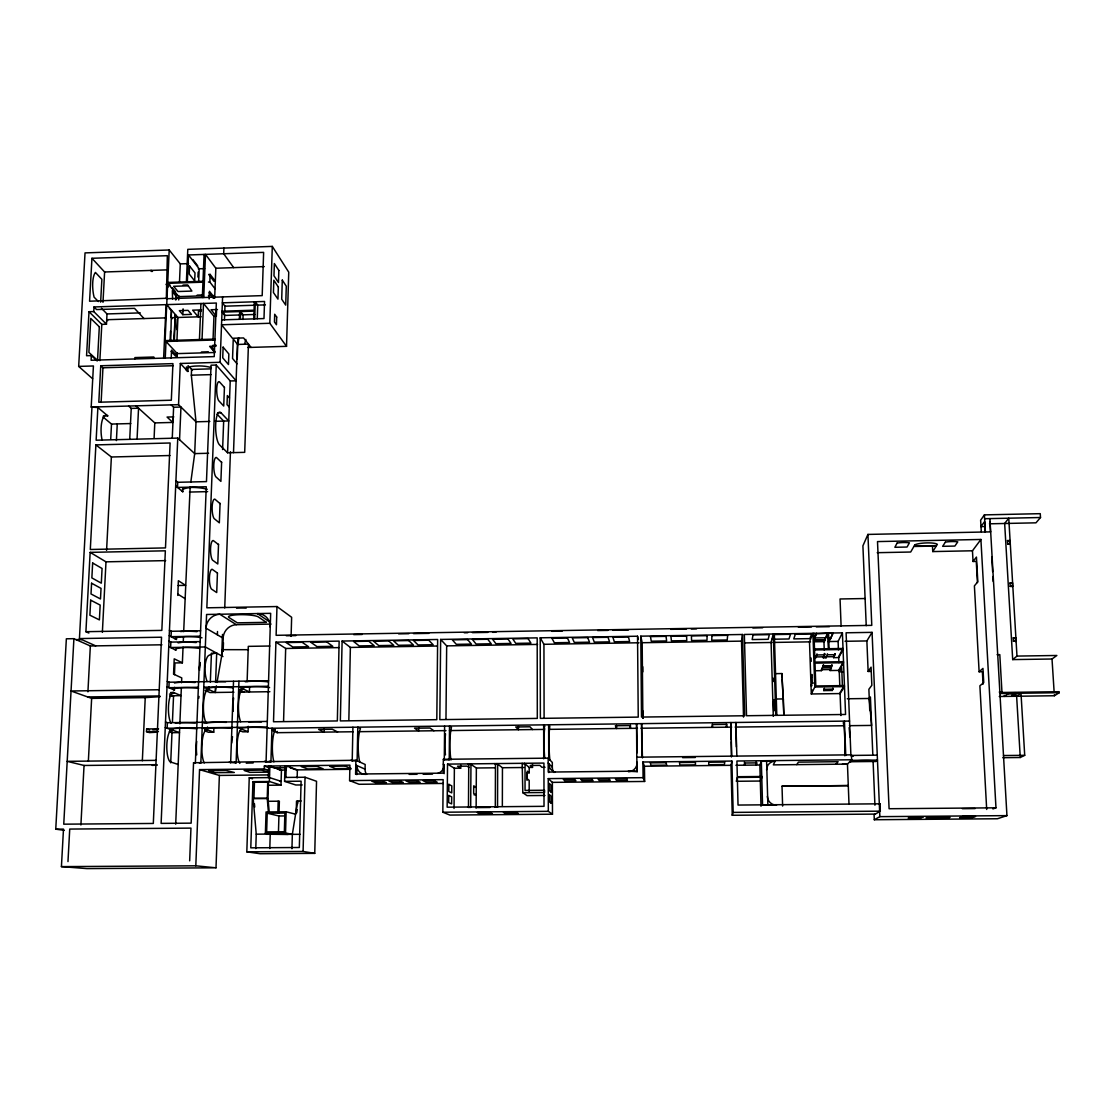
<?xml version="1.0" encoding="UTF-8"?>
<svg xmlns="http://www.w3.org/2000/svg" width="1115" height="1115" viewBox="0 0 1115 1115"><rect width="100%" height="100%" fill="white"/><g stroke="black" fill="none" stroke-linecap="round" stroke-linejoin="round"><path stroke-width="1.5" d="M518.433 726.548L518.433 729.74L515.743 726.966L530.001 726.785L532.496 729.558M544.984 795.469L527.019 795.636L522.81 792.695L522.182 763.301M502.349 806.382L502.447 767.733L496.942 763.58M495.464 764.151L497.666 764.137L497.541 807.149L495.311 807.162L495.464 764.151L494.712 763.608M476.133 808.277L476.356 767.998L470.126 763.859M447.533 764.11L543.925 763.078L544.022 806.326L447.143 807.176L447.533 764.11L454.376 768.235L460.676 768.165L460.704 765.015M468.746 764.444L470.962 764.416L470.683 807.371L468.467 807.399L468.746 764.444L467.91 763.887M444.146 773.657L444.23 764.709L443.31 764.151M450.99 760.026A19.122 2.634 89.7 0 1 451.477 727.524L449.526 726.046L449.233 759.817L444.286 759.873L444.606 726.102M445.972 719.036L446.669 645.878L440.648 639.439L537.193 637.864L537.305 718.408L439.826 719.649L440.648 639.439M454.042 808.473L454.376 768.235M552.482 814.201L548.329 811.33L548.245 778.618L552.371 782.368L552.482 814.201L449.847 815.065L442.836 812.222L443.157 779.664L349.594 780.598L349.929 765.155L264.353 766.061L264.255 768.932L268.98 770.535M554.016 772.472A8.641 8.558 -70.8 0 1 552.329 767.204L552.315 762.465L548.176 758.158L443.352 759.301L443.213 773.141L355.601 774.047L355.88 760.263L193.55 762.744L191.153 823.149L161.118 823.386L177.759 438.097L96.141 440.216L97.883 407.532L91.193 407.073L93.423 365.971L78.677 366.403L85.033 252.896L169.201 249.983L180.282 263.893L179.501 281.802M418.766 727.774L418.724 730.952L414.571 728.207L429.972 728.025L433.916 730.771M366.626 774.395A8.627 8.349 -59.8 0 1 365.079 769.169L365.163 764.472L355.88 760.263M348.842 720.276L350.375 647.425L342.11 641.055L340.34 720.917L436.801 719.677L437.651 639.494L342.11 641.055M359.783 762.033A19.053 3.61 -89.9 0 1 358.236 744.374A19.053 3.61 -89.9 0 1 360.452 728.639L357.804 727.175L357.121 760.82L352.215 760.876L352.911 727.245M324.228 728.945L324.158 732.109L318.625 729.405L332.27 729.238L337.594 731.942M305.036 777.239L316.535 781.294L314.751 853.365L303.085 851.456L305.036 777.239L284.701 777.448M291.949 848.738L292.339 834.355L297.691 801.03L297.621 803.845M296.2 812.933L296.52 801.03L301.134 800.988M297.147 777.949L297.371 769.88L286.234 765.838L285.9 777.434M353.232 731.761L277.175 732.68L277.203 731.398M277.83 813.086L278.179 801.197M278.443 832.515L278.931 815.985L267.224 813.197L266.652 831.888L284.353 831.748L284.882 813.044L267.224 813.197M279.015 813.086L279.363 801.197L267.893 801.295M286.36 770.005L280.269 770.061L280.353 766.939M280.994 785.141L281.44 770.047L269.872 766.005L269.398 781.504L280.994 785.141L268.171 785.267M283.572 721.098L285.677 648.47L275.907 642.142L273.51 721.767L337.343 720.945L339.141 641.111L275.907 642.142M302.207 784.932L295.782 784.988L284.576 781.35L285.022 765.838M300.102 834.299L292.339 834.355L285.538 832.989L286.137 811.79L266.053 811.971L265.398 833.142L271.21 834.257L288.172 834.48M291.099 636.4L291.642 617.278L276.98 606.546L206.846 607.814L216.254 365.051L211.056 365.19L206.47 481.61L177.731 482.293L175.919 480.788M273.886 761.907A19.192 4.558 -89.6 0 1 272.394 745.35A18.969 4.502 -89.6 0 1 275.238 729.698L271.949 728.248L270.931 761.754L266.067 761.81L270.666 613.334L206.582 614.476L200.825 763.231L199.028 762.688M253.704 781.894L267.739 781.754L267.224 798.215L268.436 812.542M268.325 777.615L268.673 766.019M267.739 781.754L268.478 781.991L267.976 798.41L269.272 812.737M276.98 606.546L276.116 635.313L871.777 625.362L867.93 534.419L990.664 531.869M269.802 848.501L270.234 834.062L292.339 834.355M247.906 347.49L286.527 346.333L288.743 272.185L272.297 246.401L187.794 249.342L186.4 281.816L167.738 282.443L169.968 285.092M314.751 853.365L260.088 853.728L246.819 851.832L249.244 777.81L269.523 777.601L281.105 781.336L279.935 781.35M269.398 781.504L252.938 781.671L250.791 847.832L299.336 847.498L301.106 781.183L284.576 781.35M255.781 848.599L256.241 834.173L253.161 798.34L267.976 798.41L253.927 798.549L254.457 782.131L252.938 781.671M286.527 346.333L269.816 323.28L272.297 246.401M228.951 762.353L236.115 762.855L238.945 681.195M253.76 318.876L254.039 311.113L240.603 311.545L240.324 319.294M254.722 318.848L255.293 301.775L257.732 305.134L257.272 318.723M247.112 681.627L248.297 646.365L269.816 646.017M239.767 730.618L242.763 731.83L248.088 731.761L248.269 726.339M249.593 686.631L249.412 691.997L238.749 686.687M233.509 452.634L237.425 344.451L248.45 344.117L244.687 452.342L227.572 452.774L219.502 444.857A16.307 4.376 87.6 0 1 215.683 424.662A17.338 4.641 87.7 0 1 221.007 412.801L228.756 420.94L215.028 421.303M237.23 359.016L237.746 344.577L233.258 339.016L232.547 358.445L237.049 363.825M239.377 319.336L239.655 311.573L222.01 312.13L224.631 315.433L224.45 320.061M242.945 319.475L243.112 314.848L240.603 311.545M230.638 762.911L233.523 681.265M210.331 682.101L211.432 653.237L216.686 653.153L215.613 682.018M224.784 311.183L224.979 306.179L222.373 302.834L264.548 301.468L263.99 318.555L221.718 319.88M218.526 544.245L217.787 563.967L212.491 560.092A10.147 2.788 88.8 0 1 210.554 548.552A10.147 2.788 88.8 0 1 213.244 540.51L218.512 544.58M220.073 503.311L219.334 522.823L214.08 518.531A10.105 2.76 88.4 0 1 212.157 506.907A10.105 2.76 88.4 0 1 214.833 499.13L220.059 503.632M221.62 462.056L220.895 481.373L215.697 476.649A10.063 2.732 88 0 1 213.787 464.927A10.063 2.732 88 0 1 216.422 457.457L221.606 462.377M222.596 449.554L223.669 421.08L216.965 414.097M205.202 731.036L208.421 732.248L213.746 732.179L213.885 728.123M268.408 686.255L203.766 687.188L215.223 692.485L215.418 687.119M217.369 634.825L217.495 631.508M227.572 452.774L230.22 380.968L216.254 365.051M221.69 655.885L222.484 634.449M271.015 624.093L236.366 624.693A13.38 12.697 -48.5 0 0 223.293 636.498L222.721 650.101L216.993 682.492M223.139 651.355L223.46 642.672M224.728 607.968L230.443 451.742M216.003 867.818L219.376 775.427L199.557 769.615L195.808 865.798L216.003 867.818L86.845 868.599L61.423 866.62L63.485 829.114L55.75 829.17L66.356 638.797L73.911 638.672L90.343 645.961L161.94 644.791M189.662 860.822L190.958 828.111L69.729 829.072L67.973 861.588M203.738 297.524L205.495 254.387L215.836 268.241L214.665 297.97L213.286 298.012L213.383 295.489M212.631 349.985L212.756 346.626M213.021 339.894L213.955 316.339L203.501 303.433L202.038 339.462M213.955 316.339L216.338 316.27L216.561 310.458M223.92 248.088L223.697 253.76L233.676 267.628M230.22 380.968L236.115 380.8L220.087 362.305L222.596 296.911M207.474 727.022L207.362 729.768A17.38 4.822 -89.3 0 0 201.871 745.837A17.38 4.822 -89.3 0 0 204.24 762.939M209.007 686.84L208.895 689.558A17.478 4.85 -89.7 0 0 203.585 702.631A17.478 4.85 -89.7 0 0 206.414 723.231M198.637 281.956L199.181 268.799L188.491 254.973L263.628 252.38L262.192 295.628L166.33 298.736L167.348 255.697L91.946 258.29L89.576 301.217L166.344 298.276M199.446 339.545L200.923 303.517M202.331 297.566L204.087 254.429M209.16 298.959L209.467 291.322L214.665 297.97M215.028 288.743L209.829 282.011L210.136 274.401L208.742 274.457L213.955 281.259L215.334 281.203L210.136 274.401M165.494 722.018L167.389 722.715L167.152 728.248L267.14 726.994M167.25 681.376L169.132 682.213L168.895 687.69L198.358 687.258M168.992 641.125L170.86 642.101L170.623 647.522L205.327 646.965L222.958 656.568M169.396 630.268L171.32 631.271L171.027 636.679L200.365 636.191M177.731 482.293L177.508 487.436L206.261 486.753L195.362 763.287L193.55 762.744M179.557 439.728L180.965 407.045L173.619 407.254L171.166 404.87M188.491 254.973L187.348 281.788L203 281.273M187.654 285.844L173.647 286.304L178.01 291.531L191.892 291.071L187.682 284.938L183.027 285.106M186.317 369.859L186.442 366.946M170.707 762.855L172.044 731.329M172.421 722.311L173.55 695.746L169.48 694.032M174.442 674.673L174.944 662.937L182.386 662.826L183.041 647.202M177.801 595.438L178.358 580.706L185.606 585.361L178.219 585.5M169.229 635.689L176.463 639.55L176.63 636.874M207.251 489.276A17.241 3.972 2.6 0 0 192.24 487.408A17.241 3.972 2.6 0 0 182.776 491.757L182.916 488.37M186.999 370.863L187.864 371.49L188.101 365.692L192.435 370.361M198.568 688.373A15.401 1.896 1.3 0 0 181.926 687.69A15.401 1.896 1.3 0 0 172.936 689.251L174.456 690.074L174.567 687.37M190.832 482.028L194.693 453.61L196.003 421.818L191.334 375.184L191.571 369.427L210.721 368.87M197.926 277.05L198.136 272.116M175.696 824.18L179.724 727.203M179.85 723.872L181.355 687.607M181.564 682.756L181.759 677.906L173.564 674.129L174.219 658.826L182.386 662.826M183.25 642.003L183.473 636.79M183.682 631.592L190.149 487.046M170.065 341.329L170.511 331.155M171.125 317.58L171.431 310.792L169.285 308.325M170.72 341.315L171.431 310.792M172.602 299.266L172.323 290.611M171.208 358.236L171.571 350.124L177.16 356.117L175.585 356.173L171.097 351.378M173.689 339.964L175.459 314.639L174.344 339.95M175.473 299.782L176.351 294.583L176.128 299.754M135.946 405.846L154.79 422.906L172.811 422.432L173.006 417.916M176.755 329.552L177.201 319.224M172.254 438.209L173.619 407.254M176.909 340.995L177.94 317.482L166.734 304.618M178.707 299.963L178.888 295.726M177.16 356.117L177.313 352.716M209.829 421.442L196.003 421.818L178.539 404.675L180.323 363.476L220.087 362.305M182.818 314.681L179.362 310.653L188.059 310.374L191.473 314.402L182.818 314.681L183.083 308.855M154.107 437.944L154.79 422.906M142.344 760.751L145.243 697.628L160.225 696.638M157.494 732.151L149.41 732.611L146.525 731.649L146.65 728.973L158.553 728.82M163.64 358.096L166.065 304.646M169.201 249.983L165.104 340.591L214.93 339.072M165.257 358.054L165.996 341.483L214.888 339.991M153.758 358.389L153.828 357.009L134.887 357.581L134.817 358.96M129.716 439.31L131.236 408.411L128.587 406.041M137.061 439.115L138.553 408.202L131.236 408.411M102.371 632.289L105.995 561.835L90.148 552.371L85.911 631.689L88.852 633.055M106.58 550.364L111.375 456.997L95.89 444.899L90.301 549.486L165.48 547.911L170.107 442.989L95.89 444.899M116.406 440.592L117.256 423.909M101.117 402.39L102.956 367.783L173.173 365.72M97.186 360.953L91.36 355.587L86.566 355.727L89.005 311.698L101.8 324.381L106.469 324.228L107.012 313.942L101.409 308.256M80.907 824.975L84.043 765.461L67.193 761.336L156.1 760.36M87.918 691.844L90.343 645.961M88.35 761.35L91.639 698.38L71.053 690.993L159.222 689.739M110.719 439.073L111.5 424.062L103.082 417.024M73.911 638.672L63.75 824.18L153.312 823.455L161.536 637.209L79.444 638.574L91.932 407.7M91.36 355.587L91.109 360.257L214.233 356.605L216.338 303.029L94.008 306.96L93.758 311.559L106.469 324.228M100.643 302.137L101.869 279.308L95.43 272.45A17.338 5.7 85.6 0 0 94.092 297.161L98.399 301.566M99.862 360.633L101.8 324.381M102.984 302.304L104.601 271.99L91.946 258.29M100.754 365.762L98.803 402.222L171.32 400.215L172.936 363.629L100.754 365.762L103.43 368.229M238.122 344.423L238.694 338.068M238.526 338.068L237.606 344.451L238.485 338.012M743.51 717.07L741.517 641.125L742.52 634.491L640.79 636.163L641.515 717.07L744.667 715.76L742.52 634.491M296.743 812.821L297.245 809.657M215.223 692.485L216.394 685.823M731.761 756.151L730.799 722.534L731.147 740.012M875.289 814.089L732.248 815.274L731.008 765.322L731.9 761.057L642.881 762.019L643.104 777.671L644.651 781.462L552.371 782.368M736.862 756.095L735.858 722.478L736.346 746.855M762.019 777.211L737.336 777.462L736.304 781.28L760.305 781.044L762.019 777.211L761.991 776.486L737.322 776.723L736.917 761.015L851.651 759.775L851.456 754.841L636.79 757.183L637.209 771.678L628.261 771.232M244.519 344.242L245.871 339.434M732.248 815.274L733.168 812.403L731.9 761.057M773.462 702.129L774.479 702.115L775.371 699.551L775.636 708.582L774.618 708.596L773.726 711.049L773.462 702.129L774.34 699.565L774.702 709.544M761.015 806.243L759.859 765.029L761.545 760.751M813.936 639.578L816.528 633.264L813.95 640.177L825.393 639.996L813.95 640.177M766.59 760.695L767.873 804.807M867.93 534.419L862.912 545.834L866.23 625.668M815.748 656.944L817.086 653.961L815.79 657.934L815.748 656.944L824.501 656.805L824.375 653.432M826.104 637.766L828.529 633.083L829.1 648.707M832.933 633.599L829.964 639.912L832.905 632.999L816.556 633.878M823.302 657.808L824.682 653.836L823.302 657.808L826.062 657.766L827.483 653.794M811.734 677.209L810.73 677.223L811.999 674.491L812.291 683.063L811.023 685.697L812.027 685.683M775.413 760.597L773.336 764.876L847.456 764.11L851.651 759.775M821.379 670.659L823.497 664.888L821.379 670.659L814.8 670.756M811.302 693.976L814.8 687.007L812.919 633.334L809.504 641.864L811.302 693.976L840.083 693.572L844.487 686.603L814.8 687.007M838.424 649.836L838.104 641.404L842.41 632.846L744.346 634.463L746.52 715.732L845.56 714.478L842.41 632.846M833.588 657.655L835.093 653.683L833.588 657.655L838.717 657.571L843.052 649.501L814.535 649.947M831.358 665.962L822.912 666.087L822.954 667.091L831.4 666.965L831.985 664.763L830.02 670.533L839.205 670.394L843.553 662.714L814.995 663.146L815.804 685.976L844.445 685.572L840.055 692.582M830.02 670.533L831.497 667.718L822.772 667.843L822.745 666.84M823.804 690.589L824.361 688.485L823.804 690.589L832.264 690.464L832.877 688.359L832.264 690.464M776.737 804.723L762.799 804.849M871.177 671.411L868.139 671.453L866.871 640.944L872.069 632.358L846.104 632.79L850.898 755.44L877.254 755.148M796.793 764.639L798.396 762.13L838.118 761.698L835.86 764.221M980.907 539.465L995.974 807.818L889.087 808.723L877.505 541.583L980.907 539.465L972.461 550.782L932.753 551.577L936.293 546.029L913.896 546.475L910.69 552.023L877.212 552.692M868.139 671.453L871.08 667.16L871.846 685.293L868.878 689.279L869.756 710.617M989.451 523.813L1035.974 522.823L1040.504 517.513L1040.253 513.667L984.406 514.879L980.629 520.203L981.284 531.702M977.437 582.56L976.266 561.416L973.047 561.472L976.447 557.068L977.813 581.765L974.399 585.877L979.123 671.774L982.385 671.732L983.068 684.192M849.393 725.684L871.596 725.419L869.254 698.478L870.411 697L872.822 754.911M1009.842 544.399L1010.092 540.524L1007.5 540.58L1007.709 543.925L1010.288 543.869L1007.709 543.925M846.299 754.897L845.769 755.496L844.445 721.126L843.302 722.673A19.471 1.617 88.3 0 1 844.696 755.733M1012.378 586.783L1012.615 582.936L1010.023 582.992L1010.232 586.365L1012.824 586.323L1010.232 586.365M1013.284 637.836L1015.89 637.794L1013.284 637.836L1013.479 641.264L1016.1 641.223L1013.479 641.264M979.123 671.774L982.956 668.415L983.737 682.617L979.89 685.795L986.691 809.462M1012.699 659.592L1016.978 656.08L1056.853 655.481L1052.016 659.007L1012.699 659.592L1004.657 523.479L1008.754 518.196L1016.978 656.08M997.089 654.686L999.807 654.644L1001.953 692.025L999.946 693.516L1059.25 692.708L1059.18 691.69L999.89 692.499M1007.904 693.837L1007.849 692.819L1015.793 692.708L1015.849 693.725L1007.904 693.837L1004.322 696.429L1004.267 695.412M1015.849 693.725L1012.183 696.318L1012.113 695.314L1015.793 692.708M879.331 804.236L880 803.817L880.306 811.163L874.09 814.8L874.299 819.734L997.409 818.758L1006.943 815.623L989.911 518.6M999.263 696.499L1054.372 695.746L1059.25 692.708M874.299 819.734L879.86 816.654L1006.943 815.623M1020.267 757.503L1024.713 755.315L1020.992 693.237L1016.629 696.262L1020.267 757.503L1002.845 757.698M992.908 808.933L995.974 807.818M172.686 730.2L171.431 730.004A16.265 4.836 -89.1 0 0 166.846 744.653A16.265 4.836 -89.1 0 0 170.079 761.838L178.177 764.444M170.219 695.969L173.55 695.746M152.769 729.768L157.619 729.489M152.184 765.392L157.215 765.155M962.343 808.682L975.123 808.57M842.299 764.305L847.456 764.11L848.989 803.845M180.282 263.893L188.56 263.614M104.601 271.99L167.152 269.872M198.275 268.827L204.589 268.617M215.836 268.241L264.283 266.596M202.958 282.179L167.696 283.349L178.846 296.618L203.474 295.81M208.435 282.053L209.829 282.011M197.174 295.127L203.209 294.931M208.435 295.656L211.738 295.545M224.979 306.179L255.112 305.217M257.732 305.134L265.398 304.883M89.005 311.698L93.758 311.559M201.522 309.886L192.644 310.165L198.219 316.841L198.47 311.043L201.397 310.946M217.467 309.538L211.083 309.747L216.338 316.27M107.012 313.942L140.295 312.883M224.631 315.433L240.575 314.932M243.112 314.848L254.805 314.472M165.536 317.873L106.706 319.726L107.695 320.73M175.835 317.552L171.529 317.677L172.421 318.695M201.16 316.744L177.285 317.496L174.804 314.667M269.816 323.28L221.537 324.786L232.436 338.277L243.572 337.929L251.028 347.392M212.867 345.329L216.073 345.232M216.045 346.138L209.634 346.333L214.93 352.493L175.696 353.664M201.411 352.006L208.296 351.796M191.334 375.184L211 374.626M91.193 407.073L178.539 404.675M103.347 415.979L107.737 415.867A17.255 5.742 87.3 0 0 101.103 427.7A16.223 5.394 87.3 0 0 102.12 440.118M217.564 412.898L221.007 412.801M173.828 416.885L167.069 417.066L172.811 422.432M111.5 424.062L130.776 423.547M208.589 453.261L194.693 453.61L177.759 438.097M111.375 456.997L169.954 455.519M189.466 492.063L207.655 491.631M984.615 518.712L1040.504 517.513M984.907 526.517L980.991 526.601L984.601 521.583L985.186 531.925M90.148 552.371L165.355 550.81L161.842 630.393L85.911 631.689M105.995 561.835L165.647 560.622M865.101 598.532L840.055 598.978L841.1 626.086M171.264 631.271L200.588 630.769M286.304 635.745L295.935 635.592M353.72 634.616L362.152 634.477M398.64 633.864L408.801 633.696M413.54 633.627L428.801 633.362M464.272 632.776L467.687 632.721M472.453 632.637L487.799 632.386M492.565 632.303L495.98 632.247M551.911 631.313L562.211 631.132M597.654 630.546L607.982 630.379M612.818 630.296L628.358 630.031M670.798 629.32L686.422 629.069M691.286 628.985L696.513 628.902M752.848 627.954L762.604 627.787M798.382 627.188L811.441 626.978M816.305 626.895L829.393 626.672M76.113 639.648L81.618 639.55M170.86 642.101L200.156 641.613M637.543 636.219L638.24 717.112L540.371 718.367L540.218 637.808L637.543 636.219L638.268 639.494M773.141 634.588L790.493 634.296L788.988 638.965L774.549 639.202M814.605 637.947L825.393 637.78M827.637 637.738L830.703 637.696M771.928 639.243L772.946 639.23L774.326 633.961L776.807 715.356M285.677 648.47L338.89 647.606M350.375 647.425L436.815 646.031M446.669 645.878L537.555 644.414M540.218 637.808L543.939 644.303L638.993 642.77M640.79 636.163L642.17 642.728L741.517 641.125M248.547 649.697L221.927 649.669M744.667 642.909L772.082 642.463M773.782 642.435L810.507 641.85M813.866 641.794L824.654 641.627M828.013 641.571L838.104 641.404M845.045 641.292L866.871 640.944M814.494 648.93L843.01 648.484L838.675 656.582L838.912 662.644M817.114 654.951L824.724 654.839M827.525 654.798L835.135 654.672M833.546 656.665L826.034 656.777L826.062 657.766M823.539 665.892L832.027 665.767M821.351 669.669L829.978 669.53M842.856 671.829L839.26 671.885L841.7 667.592L842.396 685.711M169.132 682.213L268.576 680.749M775.998 673.641L781.936 673.558L783.887 715.049M206.289 689.628L208.965 689.586L207.641 688.763A15.345 1.909 1.1 0 1 216.812 687.216A15.345 1.909 1.1 0 1 233.244 687.871M240.84 689.098L243.53 689.07L242.485 688.526A15.289 1.923 1 0 1 251.879 686.715A15.289 1.923 1 0 1 269.607 687.593M812.291 683.063L813.323 683.049M170.581 692.527L173.619 692.485L181.02 695.635L170.107 695.788M171.306 692.833L174.33 692.791M233.913 692.22L209.941 692.554L205.188 690.38M239.014 692.136L269.872 691.704M87.653 696.945L159.807 695.941M91.639 698.38L145.243 697.628M824.389 689.502L832.905 689.377M823.762 689.572L832.236 689.46M999.235 692.067L1001.953 692.025M1012.113 695.314L1017.187 695.244M775.887 699.021L783.385 698.924L783.789 715.3M847.275 698.771L869.254 698.478M167.389 722.715L267.307 721.433M267.098 728.304L849.546 721.057M171.891 729.963L171.417 729.754A15.443 1.575 1 0 1 179.278 728.276A15.443 1.575 1 0 1 196.867 728.778M169.717 730.255L172.755 730.227M204.672 729.795L207.362 729.768L206.191 729.322A15.415 1.575 0.9 0 1 214.331 727.83A15.415 1.575 0.9 0 1 231.836 728.346M272.032 729.74L275.238 729.698M146.525 731.649L158.428 731.496M358.445 731.691L445.986 730.618M449.443 730.576L544.496 729.419M549.653 729.349L637.473 728.276M640.958 728.234L731.677 727.133M735.133 727.078L844.236 725.754M682.603 757.643L695.314 757.503M253.147 762.967L250.722 762.995A8.265 0.697 0.6 0 0 246.262 763.19M84.043 765.461L156.783 764.681M1003.514 755.538L1024.713 755.315M522.823 763.859L525.04 763.845L525.04 790.423L544.552 790.242L544.566 792.5L522.81 792.695M851.08 760.36L877.463 760.082L875.888 761.461L849.741 761.74M286.75 767.719L273.914 767.845L269.983 766.479M291.266 767.664L290.081 767.678L296.186 769.894L350.751 769.322M199.557 769.615L264.255 768.932M476.356 767.998L495.158 767.803M502.447 767.733L523.729 767.51M524.398 763.287L529.179 767.441L532.496 767.413L532.496 764.249M545.054 767.287L541.932 767.315L539.869 765.364L530.308 765.461L532.496 767.413M642.881 762.019L644.442 766.242L731.008 765.322M735.9 765.28L759.859 765.029M219.376 775.427L269.468 774.911M636.986 771.148L548.218 772.068L548.176 758.158M529.179 767.441L529.179 772.793L527.005 772.82L527.019 780.375M409.191 774.368L416.996 774.284M423.156 774.214L432.536 774.117M548.245 778.618L643.104 777.671M254.457 782.131L268.478 781.991M443.254 783.441L359.072 784.277L349.594 780.598M474.084 787.315L476.244 787.288L473.708 785.824L473.666 793.476L476.203 794.856L474.042 794.884M782.019 786.2L848.292 785.587L782.019 786.2L782.619 806.089M880 803.817L738.032 805.058L737.336 777.462M477.387 807.581L489.973 807.469M442.836 812.222L548.329 811.33M278.931 815.985L284.088 815.943M733.168 812.403L880.306 811.163M265.398 833.142L285.538 832.989M256.241 834.173L270.234 834.062M266.555 834.285L271.21 834.257M246.819 851.832L303.085 851.456M61.423 866.62L195.808 865.798M173.619 692.485L173.02 692.485A16.154 4.795 -89.5 0 0 168.532 705.614A16.154 4.795 -89.5 0 0 171.069 723.217M55.75 829.17L64.252 830.327M1010.023 582.992L1012.169 583.41M1007.5 540.58L1009.646 541.054M286.137 811.79L295.587 814.187M253.161 798.34L253.927 798.549M249.244 777.81L252.52 778.814M234.457 762.298L236.115 762.855M146.65 728.973L149.535 729.949M264.353 766.061L269.063 767.691M277.091 768.96L280.269 770.061M169.243 731.747L171.989 732.694L179.487 732.597L165.257 727.579M264.506 761.252L266.067 761.81M269.384 761.197L270.931 761.754M202.191 727.802L213.746 732.179M202.4 722.269L205.09 723.314M237.342 727.37L248.088 731.761M355.601 774.047L356.842 774.563L357.023 765.629A8.836 8.544 -59.3 0 0 364.201 774.381M364.117 773.949L365.33 774.465M167.013 686.882L174.456 690.074M273.133 730.924L277.175 732.68M355.783 765.085L365.079 769.169M79.444 638.574L95.723 645.878M350.96 760.305L352.215 760.876M467.617 806.995L468.467 807.399M469.847 806.981L470.683 807.371M239.641 689.878L244.115 692.067M168.755 646.575L176.059 650.282A17.575 2.551 1.5 0 1 185.647 647.481A17.589 2.551 1.5 0 1 199.46 648.414M494.558 806.758L495.311 807.162M496.788 806.744L497.541 807.149M223.153 638.198L206.052 628.219A13.868 13.129 -48.1 0 1 219.767 614.24L236.366 624.693M443.352 759.301L444.286 759.873M177.787 594.128L185.048 598.616M460.676 768.165L457.568 766.242L467.06 766.13L469.067 767.427M448.314 759.245L449.233 759.817M269.969 622.156L257.426 613.571A13.868 13.185 -47.4 0 1 270.234 627.132M175.487 639.048L175.278 638.895A15.276 2.3 1.6 0 1 184.059 636.707A15.276 2.3 1.6 0 1 201.996 637.794M175.696 485.945L182.776 491.757M529.179 772.793L527.242 771.162L527.242 778.814L529.179 780.361L529.193 791.775M97.144 406.905L107.737 415.867M78.677 366.403L92.587 378.724M94.008 306.96L96.601 309.566L134.511 308.353L143.988 318.555M543.172 758.214L543.744 758.785L543.66 724.862L544.887 726.367M548.19 763.022L552.329 767.204M180.323 363.476L187.864 371.49M165.996 341.483L177.271 353.622M229.133 406.933L227.014 404.62L227.349 395.56L229.467 397.902M210.721 346.654L214.958 351.587M151.542 270.401L152.462 271.489M150.637 270.429L151.556 271.516M166.051 284.297L168.295 286.945M172.769 292.255L177.243 297.552M172.992 290.583L176.351 294.583M172.198 287.754L175.543 291.74M224.659 314.528L222.052 311.21L254.067 310.193L254.345 301.803L256.785 305.162M209.118 292.701L213.286 298.012M192.867 259.558L197.717 265.858M239.655 311.573L242.164 314.876M636.86 762.075L637.209 771.678M636.79 757.183L636.567 723.719L637.222 752.764M641.85 757.141L641.585 723.649L642.449 757.935M186.442 370.222L186.219 369.581A14.035 4.153 3.5 0 1 197.23 365.999A14.035 4.153 3.5 0 1 211.362 367.629M254.415 803.664L254.722 807.065M1052.016 659.007L1054.093 691.342M1054.302 694.743L1054.372 695.746M1015.444 638.198L1015.64 641.613M989.897 521.472L990.482 531.827M991.765 556.775L992.615 571.591M992.908 576.539L993.186 581.472M782.159 679.606L783.19 697.558M984.406 514.879L985.367 531.827M972.461 550.782L973.047 561.472M932.461 545.848L932.753 551.577M872.069 632.358L879.86 816.654M873.115 761.852L874.927 805.211M839.818 686.45L839.163 669.404L843.525 661.683L814.954 662.115L813.95 633.32M840.083 693.572L840.919 715.551M828.375 648.721L827.511 633.083L823.943 641.641L824.25 650.059M811.065 658.003L811.19 661.376M812.18 690.046L812.277 692.959M781.936 673.558L782.075 677.976M775.761 715.37L773.294 633.989L771.092 642.477L773.294 716.318M773.155 678.101L773.266 681.572M762.562 805.253L761.322 761.322L775.134 761.169A8.878 8.711 41.8 0 0 766.59 769.935M756.137 761.866L756.221 765.057L757.043 762.883L745.168 763.008L744.513 765.183L744.43 761.991M726.395 723.97L726.478 727.189L726.869 724.36L712.569 724.541L712.374 727.356L712.304 724.137M731.189 741.74L731.398 756.974M644.442 766.242L644.651 781.462M630.463 725.154L630.505 728.36L629.473 725.558L615.341 725.74L616.581 728.541L616.539 725.321M642.756 666.742L642.811 671.871M643.174 711.147L643.23 717.976M642.17 642.728L642.867 718.353M548.733 758.73L548.636 724.806L549.82 726.297A19.206 1.589 89.4 0 0 549.026 742.158A19.206 1.589 89.4 0 0 549.918 759.97M548.775 772.584L548.747 763.58A8.85 8.767 -69 0 0 555.131 772.179M543.939 644.303L544.106 717.893M199.571 670.338A17.798 4.99 90 0 1 199.474 668.359A16.516 4.725 89.6 0 1 200.184 662.505A16.516 4.627 -90 0 0 199.474 668.359M637.083 762.646A8.864 8.836 77.7 0 1 628.525 771.775M776.444 805.141A8.934 8.739 46.2 0 1 767.357 796.361M444.23 764.709A8.85 8.627 -60.7 0 1 437.861 773.392M850.215 761.726A12.181 1.031 -1.1 0 1 863.916 760.555A12.167 1.031 -1.1 0 1 874.941 761.475M851.386 756.43A12.167 1.059 -1.1 0 1 853.296 756.151M216.686 653.153A193.188 52.029 -88.4 0 0 208.505 655.634A16.53 4.585 90 0 0 204.867 668.275A17.812 4.934 89.9 0 0 207.111 681.46M196.156 642.575A17.575 2.592 1.6 0 0 185.871 642.059A17.561 2.592 1.6 0 0 178.093 642.867M198.679 698.38A17.478 4.892 -89.6 0 1 199.041 696.457M196.742 754.855A17.38 4.864 -89.2 0 1 196.421 745.907A17.38 4.864 -89.2 0 1 196.742 741.35M174.484 683.021A15.387 1.937 1.3 0 1 195.083 682.519M175.208 723.036A15.429 1.617 1 0 1 195.32 723.091M445.429 754.897A19.122 2.69 89.8 0 1 445.498 733.837M544.719 757.852A19.206 1.645 89.4 0 1 544.65 727.97M849.128 727.607A19.471 1.673 88.2 0 1 849.797 736.89M236.533 608.191A15.54 2.606 1.5 0 1 240.324 608.037A14.899 2.495 1.5 0 1 246.178 608.121M239.837 763.413A17.645 4.544 -89.4 0 1 237.188 742.966A17.645 4.544 -89.4 0 1 242.164 729.335L241.091 728.903A15.387 1.589 0.8 0 1 250.485 727.37A15.387 1.589 0.8 0 1 268.394 728.095M248.673 721.893A15.373 1.631 0.8 0 1 261.454 721.935M206.944 723.133A15.401 1.631 0.9 0 1 226.331 722.381M231.739 742.98A17.631 4.599 -89.4 0 1 232.533 736.708M240.687 721.753A17.45 4.488 -89.8 0 1 238.68 701.196A17.45 4.488 -89.8 0 1 243.488 689.168M233.16 711.314A17.45 4.544 -89.8 0 1 233.62 698.046M215.097 681.822A15.331 1.951 1.2 0 1 225.648 681.767M245.328 681.795A15.276 1.965 1 0 1 268.297 681.892M180.588 631.55A15.262 2.341 1.6 0 1 197.021 631.661M448.76 795.455L448.704 802.563L451.617 803.887L451.686 796.863L448.76 795.455M448.871 784.361L448.801 791.441L451.714 792.89L451.784 785.894L448.871 784.361M707.091 635.662L706.98 640.289L691.565 640.54L691.425 635.926L707.091 635.662M276.687 317.064L276.45 324.744L274.457 321.97L274.694 314.249L276.687 317.064M278.332 286.959L277.956 299.127L273.44 292.52L273.83 280.227L278.332 286.959M278.848 270.429L278.471 282.541L273.969 275.781L274.36 263.544L278.848 270.429M282.29 280.116L281.705 299.182L285.719 305.12L286.29 286.207L282.29 280.116M223.125 347.141L222.721 357.804L228.463 364.521L228.854 353.985L223.125 347.141M217.439 573.04L216.714 592.567L211.39 588.999A10.188 2.801 89.1 0 1 209.439 577.528A10.188 2.801 89.1 0 1 212.143 569.263L217.439 573.04M224.436 387.393L223.725 406.041L218.61 400.55A9.993 2.662 87.3 0 1 216.728 388.689A9.993 2.662 87.3 0 1 219.321 381.72L224.436 387.393M189.578 265.997L189.229 274.053L194.665 280.896L195 272.91L189.578 265.997M711.928 635.592L711.732 640.219L727.203 639.968L727.663 635.327L711.928 635.592M90.691 600.163L89.897 615.201L99.402 619.898L100.169 605.083L90.691 600.163M91.583 583.215L91.012 593.961L100.489 598.964L101.033 588.386L91.583 583.215M92.657 562.991L91.862 577.904L101.312 583.159L102.064 568.469L92.657 562.991M99.319 326.82L97.521 360.368L88.893 352.41L90.761 318.43L99.319 326.82M708.833 762.228L708.68 764.723L724.374 764.555L724.778 762.061L708.833 762.228M753.043 634.909L752.165 639.564L768.179 639.299L769.322 634.644L753.043 634.909M795.343 634.226L793.769 638.881L809.838 638.63L811.692 633.947L795.343 634.226M897.087 543.075L894.871 547.284L907.053 547.033L909.408 542.824A10.286 2.063 -2.6 0 0 897.087 543.075M914.857 544.803L914.133 546.071L936.558 545.611L937.367 544.357A11.903 2.369 -2.7 0 0 927.136 542.894A11.903 2.369 -2.7 0 0 914.857 544.803M945.409 542.099L942.649 546.308L954.872 546.071L957.785 541.848A10.37 2.063 -2.9 0 0 945.409 542.099M209.062 770.772L214.944 772.709L234.317 772.5L225.941 770.437L209.062 770.772M244.352 770.409L249.774 772.347L269.217 772.138L261.328 770.075L244.352 770.409M910.648 816.947L908.195 818.103L920.781 818.006L923.373 816.849L910.648 816.947M926.83 817.616L926.035 817.964L950.036 817.434L926.83 817.616M962.747 816.528L959.68 817.685L972.336 817.588L975.541 816.417L962.747 816.528M266.304 622.337L237.342 622.839L229.007 617.543A15.554 2.551 1.5 0 1 240.101 614.686A14.913 2.453 1.5 0 1 258.318 616.916L266.304 622.337M302.165 642.296L286.109 642.561L292.799 646.993L308.59 646.742L302.165 642.296M326.751 641.906L310.667 642.156L316.953 646.602L332.786 646.338L326.751 641.906M368.772 641.209L353.58 641.46L359.197 645.919L374.138 645.669L368.772 641.209M388.717 640.888L373.497 641.139L378.793 645.599L393.776 645.362L388.717 640.888M408.703 640.554L393.456 640.804L398.431 645.278L413.428 645.041L408.703 640.554M428.718 640.233L413.456 640.484L418.111 644.958L433.136 644.721L428.718 640.233M467.631 639.592L452.3 639.843L456.342 644.345L471.422 644.108L467.631 639.592M487.757 639.257L472.412 639.508L476.119 644.024L491.227 643.787L487.757 639.257M507.924 638.937L492.537 639.188L495.924 643.703L511.06 643.466L507.924 638.937M528.134 638.602L512.719 638.853L515.771 643.383L530.935 643.132L528.134 638.602M567.396 637.961L551.925 638.212L554.35 642.756L569.57 642.519L567.396 637.961M587.703 637.627L572.218 637.878L574.309 642.435L589.542 642.184L587.703 637.627M608.051 637.292L592.539 637.543L594.295 642.115L609.557 641.864L608.051 637.292M628.442 636.958L612.888 637.209L614.323 641.794L629.613 641.543L628.442 636.958M666.059 636.344L650.463 636.595L651.271 641.195L666.617 640.944L666.059 636.344M686.561 635.996L670.923 636.261L671.397 640.86L686.784 640.623L686.561 635.996M316.995 766.409L301.287 766.576L307.587 768.946L323.057 768.779L316.995 766.409M345.469 766.103L329.719 766.27L335.587 768.653L351.1 768.486L345.469 766.103M666.129 762.688L650.268 762.855L651.062 765.322L666.672 765.155L666.129 762.688M695.412 762.381L679.509 762.548L679.843 765.015L695.481 764.862L695.412 762.381M382.766 781.099L371.853 781.211L375.63 782.758L386.417 782.66L382.766 781.099M399.825 780.932L388.898 781.044L392.48 782.591L403.282 782.493L399.825 780.932M416.912 780.765L405.971 780.862L409.358 782.423L420.174 782.326L416.912 780.765M434.042 780.584L423.073 780.695L426.264 782.256L437.108 782.159L434.042 780.584M574.42 779.19L563.326 779.301L564.915 780.89L575.884 780.779L574.42 779.19M591.786 779.023L580.678 779.134L582.058 780.723L593.041 780.612L591.786 779.023M609.18 778.841L598.044 778.953L599.229 780.556L610.24 780.444L609.18 778.841M626.602 778.674L615.452 778.786L616.428 780.389L627.452 780.277L626.602 778.674M489.945 812.459L477.359 812.57L479.952 813.783L492.398 813.671L489.945 812.459M516.05 812.236L503.423 812.347L505.722 813.56L518.196 813.462L516.05 812.236M550.977 803.009L549.207 801.671L549.193 794.521L550.949 795.943L550.977 803.009M550.935 791.971L549.179 790.493L549.165 783.371L550.921 784.932L550.935 791.971"/></g></svg>
